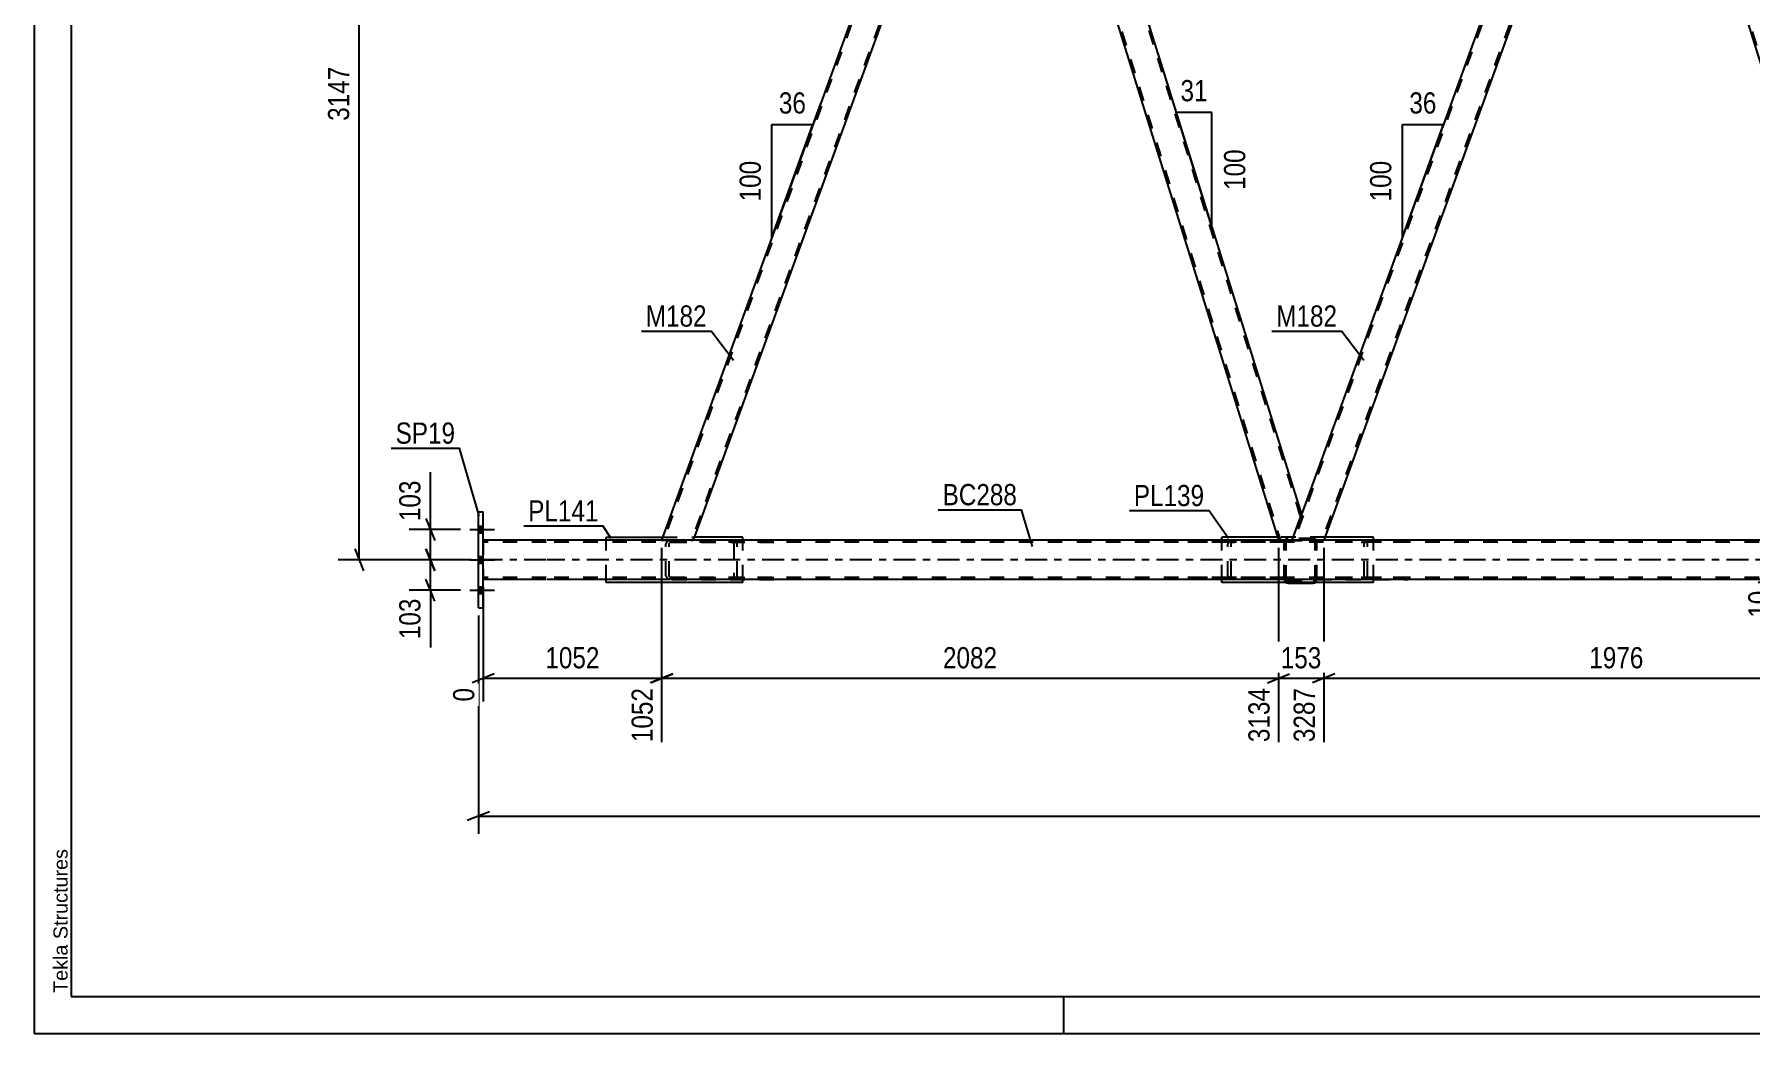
# Model space of a CAD drawing. Header units: millimetres. Extents: x -853 to 336, y -866 to -25.
# Drawn here: x -852.7 to -620.9, y -866.1 to -731.1 of the extents above; entities that cross this region are included whole.
import ezdxf

# ---------------------------------------------------------------- set-up
doc = ezdxf.new("R2010")
doc.units = ezdxf.units.MM
doc.linetypes.add('DXK_LINE_DOT2', pattern=[3.9198, 1.9599, -1.9599])
doc.linetypes.add('DXK_LINE_DOT3', pattern=[5.9187, 2.979, -0.9799, 0.9799, -0.9799])
doc.styles.add('Arial', font='ARIAL.TTF', dxfattribs={"height": 0.2})
doc.styles.add('Arial Narrow', font='ARIALN.TTF', dxfattribs={"height": 0.2})

# ---------------------------------------------------------------- blocks, each defined once
blk = doc.blocks.new('Unknown-570393679-1134')
at = {"color": 5, "linetype": 'Continuous'}
for p, q in [((-852.68, -25.05), (-852.68, -866.05)), ((-847.68, -30.05), (-847.68, -861.05)), ((-847.68, -861.05), (331.32, -861.05)), ((-713.68, -866.05), (-713.68, -861.05)), ((-852.68, -866.05), (336.32, -866.05))]:
    blk.add_line(p, q, dxfattribs=at)
at = {"color": 174, "linetype": 'Continuous', "style": 'Arial'}
blk.add_text('Tekla Structures', height=1.9102, rotation=90, dxfattribs=at).set_placement((-848.18, -860.55))
blk = doc.blocks.new('Part-570393679-8054 - 8043')
at = {"color": 2, "linetype": 'Continuous'}
for p, q in [((-775.45, -799.03), (-767.82, -799.03)), ((-775.45, -799.43), (-775.45, -799.03)), ((-756.99, -799.03), (-763.56, -799.03)), ((-756.99, -799.43), (-756.99, -799.03)), ((-775.45, -805.11), (-775.45, -804.71)), ((-756.99, -805.11), (-775.45, -805.11)), ((-756.99, -805.11), (-756.99, -804.71))]:
    blk.add_line(p, q, dxfattribs=at)
at = {"color": 7, "linetype": 'DXK_LINE_DOT2'}
for p, q in [((-775.45, -804.71), (-775.45, -799.43)), ((-767.82, -799.03), (-763.56, -799.03)), ((-756.99, -804.71), (-756.99, -799.43)), ((-775.45, -804.71), (-775.45, -804.67)), ((-756.99, -804.71), (-756.99, -804.67))]:
    blk.add_line(p, q, dxfattribs=at)
blk = doc.blocks.new('Part-570393679-8127 - 8043')
at = {"color": 7, "linetype": 'DXK_LINE_DOT2'}
for p, q in [((-696.94, -799.43), (-683.9, -799.43)), ((-690.63, -799.43), (-690.97, -799.46)), ((-683.9, -804.71), (-683.9, -799.43)), ((-683.9, -799.67), (-696.94, -799.67)), ((-691.44, -799.72), (-691.51, -799.91)), ((-691.51, -804.23), (-691.51, -799.91)), ((-691.07, -799.91), (-691.04, -799.82)), ((-691.07, -804.23), (-691.07, -799.91)), ((-690.8, -799.69), (-690.63, -799.67)), ((-683.9, -804.47), (-696.94, -804.47)), ((-683.9, -804.71), (-696.94, -804.71)), ((-691.51, -804.23), (-691.44, -804.41)), ((-691.04, -804.32), (-691.07, -804.23)), ((-690.97, -804.67), (-690.63, -804.71)), ((-690.63, -804.47), (-690.8, -804.45))]:
    blk.add_line(p, q, dxfattribs=at)
for centre, radius, start, end in [((-690.83, -800.27), 0.817, 99.5182, 138.0639), ((-690.73, -800.09), 0.409, 99.5182, 138.0639), ((-690.83, -803.86), 0.817, 221.9363, 260.4819), ((-690.73, -804.05), 0.409, 221.9363, 260.4819)]:
    blk.add_arc(centre, radius, start, end, dxfattribs=at)
blk = doc.blocks.new('Part-570393679-8141 - 8043')
at = {"color": 7, "linetype": 'DXK_LINE_DOT2'}
for p, q in [((-683.87, -799.51), (-683.9, -799.69)), ((-683.65, -799.6), (-683.59, -799.52)), ((-683.42, -799.21), (-683.61, -799.25)), ((-683.59, -799.52), (-683.52, -799.47)), ((-683.52, -799.47), (-683.42, -799.45)), ((-679.98, -799.21), (-683.42, -799.21)), ((-683.42, -799.45), (-679.98, -799.45)), ((-679.8, -799.25), (-679.98, -799.21)), ((-679.98, -799.45), (-679.89, -799.47)), ((-679.89, -799.47), (-679.81, -799.52)), ((-679.81, -799.52), (-679.76, -799.6)), ((-679.5, -799.69), (-679.54, -799.51)), ((-683.9, -804.73), (-683.9, -799.69)), ((-683.66, -799.69), (-683.65, -799.6)), ((-683.66, -804.73), (-683.66, -799.69)), ((-679.76, -799.6), (-679.74, -799.69)), ((-679.74, -804.73), (-679.74, -799.69)), ((-679.5, -804.73), (-679.5, -799.69)), ((-683.9, -804.73), (-683.87, -804.92)), ((-683.65, -804.82), (-683.66, -804.73)), ((-683.59, -804.9), (-683.65, -804.82)), ((-683.52, -804.95), (-683.59, -804.9)), ((-683.42, -804.97), (-683.52, -804.95)), ((-683.42, -804.97), (-679.98, -804.97)), ((-679.89, -804.95), (-679.98, -804.97)), ((-679.81, -804.9), (-679.89, -804.95)), ((-679.76, -804.82), (-679.81, -804.9)), ((-679.74, -804.73), (-679.76, -804.82)), ((-679.54, -804.92), (-679.5, -804.73))]:
    blk.add_line(p, q, dxfattribs=at)
at = {"color": 2, "linetype": 'Continuous'}
for p, q in [((-683.61, -805.18), (-683.42, -805.21)), ((-683.42, -805.21), (-679.98, -805.21)), ((-679.98, -805.21), (-679.8, -805.18))]:
    blk.add_line(p, q, dxfattribs=at)
at = {"color": 7, "linetype": 'DXK_LINE_DOT2'}
for centre, start, end in [((-683.42, -799.69), 112.5001, 157.5001), ((-679.98, -799.69), 22.5001, 67.5001), ((-683.42, -804.73), 202.5001, 232.6208), ((-679.98, -804.73), 307.3792, 337.5001)]:
    blk.add_arc(centre, 0.48, start, end, dxfattribs=at)
at = {"color": 2, "linetype": 'Continuous'}
for centre, start, end in [((-683.42, -804.73), 232.6208, 247.5001), ((-679.98, -804.73), 292.5001, 307.3792)]:
    blk.add_arc(centre, 0.48, start, end, dxfattribs=at)
blk = doc.blocks.new('Part-570393679-8148 - 8043')
at = {"color": 2, "linetype": 'Continuous'}
for p, q in [((-723.85, -678.21), (-767.97, -799.43)), ((-723.85, -678.21), (-719.59, -678.21)), ((-721.14, -682.46), (-763.71, -799.43))]:
    blk.add_line(p, q, dxfattribs=at)
at = {"color": 7, "linetype": 'DXK_LINE_DOT2'}
for p, q in [((-723.59, -678.21), (-767.71, -799.43)), ((-719.84, -678.21), (-763.96, -799.43)), ((-723.81, -678.21), (-723.85, -678.21)), ((-719.59, -678.21), (-721.14, -682.46)), ((-767.97, -799.43), (-763.71, -799.43))]:
    blk.add_line(p, q, dxfattribs=at)
blk = doc.blocks.new('Part-570393679-8156 - 8043')
at = {"color": 7, "linetype": 'DXK_LINE_DOT2'}
for p, q in [((-766.52, -799.43), (-766.86, -799.46)), ((-766.52, -799.43), (-752.35, -799.43)), ((-758.33, -799.46), (-758.66, -799.43)), ((-767.33, -799.72), (-767.4, -799.91)), ((-767.4, -804.23), (-767.4, -799.91)), ((-766.96, -799.91), (-766.93, -799.82)), ((-766.96, -804.23), (-766.96, -799.91)), ((-766.69, -799.69), (-766.52, -799.67)), ((-766.52, -799.67), (-752.35, -799.67)), ((-758.66, -799.67), (-758.49, -799.69)), ((-758.26, -799.82), (-758.22, -799.91)), ((-758.22, -799.91), (-758.22, -804.23)), ((-757.79, -799.91), (-757.85, -799.72)), ((-757.79, -804.23), (-757.79, -799.91)), ((-767.4, -804.23), (-767.33, -804.41)), ((-766.93, -804.32), (-766.96, -804.23)), ((-766.86, -804.67), (-766.52, -804.71)), ((-766.52, -804.47), (-766.69, -804.45)), ((-766.52, -804.47), (-752.35, -804.47)), ((-766.52, -804.71), (-752.35, -804.71)), ((-758.49, -804.45), (-758.66, -804.47)), ((-758.66, -804.71), (-758.33, -804.67)), ((-758.22, -804.23), (-758.26, -804.32)), ((-757.85, -804.41), (-757.79, -804.23))]:
    blk.add_line(p, q, dxfattribs=at)
for centre, radius, start, end in [((-766.72, -800.27), 0.817, 99.5182, 138.0639), ((-758.46, -800.27), 0.817, 41.9363, 80.4819), ((-766.62, -800.09), 0.409, 99.5182, 138.0639), ((-758.56, -800.09), 0.409, 41.9363, 80.4819), ((-766.72, -803.86), 0.817, 221.9363, 260.4819), ((-766.62, -804.05), 0.409, 221.9363, 260.4819), ((-758.56, -804.05), 0.409, 279.5182, 318.0639), ((-758.46, -803.86), 0.817, 279.5182, 318.0639)]:
    blk.add_arc(centre, radius, start, end, dxfattribs=at)
blk = doc.blocks.new('Part-570393679-8164 - 8043')
at = {"color": 7, "linetype": 'DXK_LINE_DOT2'}
for p, q in [((-679.5, -804.71), (-679.5, -799.43)), ((-667.22, -799.43), (-679.5, -799.43)), ((-673.19, -799.46), (-673.53, -799.43)), ((-667.22, -799.67), (-679.5, -799.67)), ((-673.53, -799.67), (-673.36, -799.69)), ((-673.12, -799.82), (-673.09, -799.91)), ((-673.09, -804.23), (-673.09, -799.91)), ((-672.65, -799.91), (-672.72, -799.72)), ((-672.65, -804.23), (-672.65, -799.91)), ((-667.22, -804.47), (-679.5, -804.47)), ((-679.5, -804.71), (-667.22, -804.71)), ((-673.36, -804.45), (-673.53, -804.47)), ((-673.53, -804.71), (-673.19, -804.67)), ((-673.09, -804.23), (-673.12, -804.32)), ((-672.72, -804.41), (-672.65, -804.23))]:
    blk.add_line(p, q, dxfattribs=at)
for centre, radius, start, end in [((-673.33, -800.27), 0.817, 41.9363, 80.4819), ((-673.43, -800.09), 0.409, 41.9363, 80.4819), ((-673.43, -804.05), 0.409, 279.5182, 318.0639), ((-673.33, -803.86), 0.817, 279.5182, 318.0639)]:
    blk.add_arc(centre, radius, start, end, dxfattribs=at)
blk = doc.blocks.new('Part-570393679-8172 - 8043')
at = {"color": 7, "linetype": 'DXK_LINE_DOT2'}
for p, q in [((-638.46, -678.21), (-682.58, -799.43)), ((-634.71, -678.21), (-678.83, -799.43)), ((-634.45, -678.21), (-636, -682.46)), ((-681.57, -795.96), (-682.83, -799.43)), ((-678.57, -799.43), (-682.83, -799.43))]:
    blk.add_line(p, q, dxfattribs=at)
at = {"color": 2, "linetype": 'Continuous'}
for p, q in [((-638.71, -678.21), (-681.57, -795.96)), ((-638.71, -678.21), (-634.45, -678.21)), ((-636, -682.46), (-678.57, -799.43))]:
    blk.add_line(p, q, dxfattribs=at)
blk = doc.blocks.new('Part-570393679-8271 - 8043')
at = {"color": 2, "linetype": 'Continuous'}
for p, q in [((-684.8, -799.03), (-692.31, -799.03)), ((-692.31, -799.43), (-692.31, -799.03)), ((-671.85, -799.03), (-678.43, -799.03)), ((-671.85, -799.43), (-671.85, -799.03)), ((-692.31, -805.11), (-692.31, -804.71)), ((-671.85, -805.11), (-692.31, -805.11)), ((-671.85, -805.11), (-671.85, -804.71))]:
    blk.add_line(p, q, dxfattribs=at)
at = {"color": 7, "linetype": 'DXK_LINE_DOT2'}
for p, q in [((-692.31, -804.71), (-692.31, -799.43)), ((-678.43, -799.03), (-684.8, -799.03)), ((-671.85, -804.71), (-671.85, -799.43)), ((-692.31, -804.71), (-692.31, -804.67)), ((-671.85, -804.71), (-671.85, -804.67))]:
    blk.add_line(p, q, dxfattribs=at)
blk = doc.blocks.new('Part-570393679-8653 - 8043')
at = {"color": 2, "linetype": 'Continuous'}
for p, q in [((-783.55, -799.43), (-792.07, -799.43)), ((-106.3, -799.43), (-783.45, -799.43)), ((-783.55, -804.71), (-792.07, -804.71)), ((-106.3, -804.71), (-783.45, -804.71))]:
    blk.add_line(p, q, dxfattribs=at)
at = {"color": 7, "linetype": 'DXK_LINE_DOT2'}
for p, q in [((-792.07, -799.43), (-792.07, -804.71)), ((-783.55, -799.67), (-792.07, -799.67)), ((-106.3, -799.67), (-783.45, -799.67)), ((-783.55, -804.47), (-792.07, -804.47)), ((-106.3, -804.47), (-783.45, -804.47))]:
    blk.add_line(p, q, dxfattribs=at)
at = {"color": 7, "linetype": 'DXK_LINE_DOT3'}
for p, q in [((-783.55, -802.07), (-792.07, -802.07)), ((-106.3, -802.07), (-783.45, -802.07))]:
    blk.add_line(p, q, dxfattribs=at)
blk = doc.blocks.new('Bolt-570393679-8484 - 8043')
at = {"linetype": 'Continuous'}
for points in [[(-792.71, -797.53), (-792.71, -798.41), (-792.07, -798.41), (-792.07, -797.53)], [(-792.71, -797.53), (-792.71, -798.41), (-792.07, -798.41), (-792.07, -797.53)], [(-792.71, -797.53), (-792.71, -798.41), (-792.07, -798.41), (-792.07, -797.53)], [(-792.71, -801.63), (-792.71, -802.51), (-792.07, -802.51), (-792.07, -801.63)], [(-792.71, -801.63), (-792.71, -802.51), (-792.07, -802.51), (-792.07, -801.63)], [(-792.71, -805.73), (-792.71, -806.61), (-792.07, -806.61), (-792.07, -805.73)], [(-792.71, -805.73), (-792.71, -806.61), (-792.07, -806.61), (-792.07, -805.73)], [(-792.71, -805.73), (-792.71, -806.61), (-792.07, -806.61), (-792.07, -805.73)]]:
    blk.add_hatch(color=1, dxfattribs=at).paths.add_polyline_path(points)
at = {"color": 1, "linetype": 'Continuous'}
for p, q in [((-793.87, -797.97), (-790.55, -797.97)), ((-793.87, -797.97), (-790.55, -797.97)), ((-793.87, -797.97), (-790.55, -797.97)), ((-792.71, -797.53), (-792.07, -797.53)), ((-792.71, -797.53), (-792.07, -797.53)), ((-792.71, -797.53), (-792.07, -797.53)), ((-792.71, -798.41), (-792.07, -798.41)), ((-792.71, -798.41), (-792.07, -798.41)), ((-792.71, -798.41), (-792.07, -798.41)), ((-792.71, -801.63), (-792.07, -801.63)), ((-792.71, -801.63), (-792.07, -801.63)), ((-793.87, -802.07), (-790.55, -802.07)), ((-793.87, -802.07), (-790.55, -802.07)), ((-792.71, -802.51), (-792.07, -802.51)), ((-792.71, -802.51), (-792.07, -802.51)), ((-793.87, -806.17), (-790.55, -806.17)), ((-793.87, -806.17), (-790.55, -806.17)), ((-793.87, -806.17), (-790.55, -806.17)), ((-792.71, -805.73), (-792.07, -805.73)), ((-792.71, -805.73), (-792.07, -805.73)), ((-792.71, -805.73), (-792.07, -805.73)), ((-792.71, -806.61), (-792.07, -806.61)), ((-792.71, -806.61), (-792.07, -806.61)), ((-792.71, -806.61), (-792.07, -806.61))]:
    blk.add_line(p, q, dxfattribs=at)
blk = doc.blocks.new('Part-570393679-8360 - 8043')
at = {"color": 2, "linetype": 'Continuous'}
for p, q in [((-634.45, -678.21), (-636, -682.46)), ((-633.14, -678.21), (-634.45, -678.21)), ((-633.14, -678.21), (-596.43, -795.96)), ((-636, -682.46), (-599.54, -799.43)), ((-597.7, -799.43), (-596.43, -795.96))]:
    blk.add_line(p, q, dxfattribs=at)
at = {"color": 7, "linetype": 'DXK_LINE_DOT2'}
for p, q in [((-633.39, -678.21), (-596.57, -796.33)), ((-635.87, -682.09), (-599.29, -799.43)), ((-596.43, -795.96), (-596.7, -796.7)), ((-599.54, -799.43), (-597.7, -799.43))]:
    blk.add_line(p, q, dxfattribs=at)
blk = doc.blocks.new('Part-570393679-8389 - 8043')
at = {"color": 2, "linetype": 'Continuous'}
for p, q in [((-719.59, -678.21), (-721.14, -682.46)), ((-718.27, -678.21), (-719.59, -678.21)), ((-718.27, -678.21), (-681.57, -795.96)), ((-721.14, -682.46), (-684.68, -799.43)), ((-682.83, -799.43), (-681.57, -795.96))]:
    blk.add_line(p, q, dxfattribs=at)
at = {"color": 7, "linetype": 'DXK_LINE_DOT2'}
for p, q in [((-718.52, -678.21), (-681.7, -796.33)), ((-721, -682.09), (-684.42, -799.43)), ((-681.57, -795.96), (-681.84, -796.7)), ((-684.68, -799.43), (-682.83, -799.43))]:
    blk.add_line(p, q, dxfattribs=at)
blk = doc.blocks.new('Part-570393679-8427 - 8043')
at = {"color": 2, "linetype": 'Continuous'}
for p, q in [((-792.71, -808.57), (-792.71, -795.57)), ((-792.71, -795.57), (-792.07, -795.57)), ((-792.07, -808.57), (-792.07, -795.57)), ((-792.71, -808.57), (-792.07, -808.57))]:
    blk.add_line(p, q, dxfattribs=at)
blk = doc.blocks.new('AngleDimension-570393679-28168 - 8043')
at = {"color": 7, "linetype": 'Continuous'}
for p, q in [((-746.5, -740.45), (-747.54, -743.31)), ((-753.08, -743.31), (-747.54, -743.31)), ((-753.08, -758.54), (-747.54, -743.31)), ((-753.08, -758.54), (-753.08, -743.31))]:
    blk.add_line(p, q, dxfattribs=at)
at = {"color": 0}
for points in [[(-747.88, -742.41), (-747.88, -738.21), (-752.74, -738.21), (-752.74, -742.41)], [(-753.98, -747.58), (-758.18, -747.58), (-758.18, -754.27), (-753.98, -754.27)]]:
    blk.add_wipeout(points, dxfattribs=at)
at = {"color": 3, "style": 'Arial Narrow'}
blk.add_text('36', height=2.863, dxfattribs=at).set_placement((-752.14, -741.81))
blk.add_text('100', height=2.863, rotation=90.0002, dxfattribs=at).set_placement((-754.58, -753.67))
blk = doc.blocks.new('StraightDimension-570393679-9457 - 8043')
at = {"color": 7, "linetype": 'Continuous'}
blk.add_line((-698.35, -804.69), (-189.43, -804.69), dxfattribs=at)
blk = doc.blocks.new('StraightDimension-570393679-9733 - 8043')
at = {"color": 7, "linetype": 'Continuous'}
for p, q in [((-799.79, -800.57), (-798.59, -803.57)), ((-793.71, -802.07), (-802.04, -802.07)), ((-799.19, -806.17), (-799.19, -802.07)), ((-795.11, -806.17), (-802.04, -806.17)), ((-798.59, -807.67), (-799.79, -804.67))]:
    blk.add_line(p, q, dxfattribs=at)
at = {"color": 0}
blk.add_wipeout([(-799.94, -806.69), (-804.14, -806.69), (-804.14, -813.38), (-799.94, -813.38)], dxfattribs=at)
at = {"color": 7, "linetype": 'Continuous'}
blk.add_line((-799.19, -806.17), (-799.19, -813.9), dxfattribs=at)
blk.add_line((-799.19, -806.17), (-799.19, -813.9), dxfattribs=at)
at = {"color": 3, "style": 'Arial Narrow'}
blk.add_text('103', height=2.863, rotation=90.0002, dxfattribs=at).set_placement((-800.54, -812.78))
blk = doc.blocks.new('StraightDimension-570393679-26447 - 8043')
at = {"color": 7, "linetype": 'Continuous'}
for p, q in [((-767.97, -800.43), (-767.97, -826.68)), ((-684.68, -800.43), (-684.68, -826.68)), ((-766.47, -817.47), (-769.47, -818.67)), ((-767.97, -818.07), (-684.68, -818.07)), ((-686.18, -818.67), (-683.18, -817.47))]:
    blk.add_line(p, q, dxfattribs=at)
at = {"color": 0}
blk.add_wipeout([(-722.06, -817.32), (-722.06, -813.12), (-730.58, -813.12), (-730.58, -817.32)], dxfattribs=at)
at = {"color": 0, "linetype": 'Continuous'}
blk.add_wipeout([(-685.28, -818.77), (-689.48, -818.77), (-689.48, -827.28), (-685.28, -827.28)], dxfattribs=at)
at = {"color": 3, "style": 'Arial Narrow'}
blk.add_text('2082', height=2.863, dxfattribs=at).set_placement((-729.98, -816.72))
at = {"color": 3, "linetype": 'Continuous', "style": 'Arial Narrow'}
blk.add_text('3134', height=2.863, rotation=90.0002, dxfattribs=at).set_placement((-685.88, -826.68))
blk = doc.blocks.new('StraightDimension-570393679-8689 - 8043')
at = {"color": 7, "linetype": 'Continuous'}
for p, q in [((-617.64, -803.21), (-616.44, -806.21)), ((-616.44, -806.61), (-617.64, -803.61)), ((-608.17, -804.71), (-619.89, -804.71)), ((-608.17, -805.11), (-619.89, -805.11)), ((-617.04, -805.11), (-617.04, -804.71))]:
    blk.add_line(p, q, dxfattribs=at)
at = {"color": 0}
blk.add_wipeout([(-617.79, -805.63), (-621.99, -805.63), (-621.99, -810.49), (-617.79, -810.49)], dxfattribs=at)
at = {"color": 7, "linetype": 'Continuous'}
blk.add_line((-617.04, -805.11), (-617.04, -811.01), dxfattribs=at)
at = {"color": 3, "style": 'Arial Narrow'}
blk.add_text('10', height=2.863, rotation=90.0002, dxfattribs=at).set_placement((-618.39, -809.89))
at = {"color": 0, "linetype": 'Continuous'}
blk.add_wipeout([(-611.94, -804.26), (-616.14, -804.26), (-616.14, -811.85), (-611.94, -811.85)], dxfattribs=at)
at = {"color": 7, "linetype": 'Continuous'}
blk.add_line((-617.04, -805.11), (-617.04, -811.01), dxfattribs=at)
at = {"color": 3, "linetype": 'Continuous', "style": 'Arial Narrow'}
blk.add_text('TYP', height=2.863, rotation=90.0002, dxfattribs=at).set_placement((-612.54, -811.25))
blk = doc.blocks.new('StraightDimension-570393679-8710 - 8043')
at = {"color": 7, "linetype": 'Continuous'}
for p, q in [((-792.71, -809.57), (-792.71, -839.08)), ((-791.21, -836.08), (-794.21, -837.28)), ((-792.71, -836.68), (-67.63, -836.68))]:
    blk.add_line(p, q, dxfattribs=at)
blk = doc.blocks.new('StraightDimension-570393679-9024 - 8043')
at = {"color": 7, "linetype": 'Continuous'}
for p, q in [((-758.44, -676.21), (-811.66, -676.21)), ((-808.21, -677.71), (-809.41, -674.71)), ((-808.81, -802.07), (-808.81, -676.21)), ((-809.41, -800.57), (-808.21, -803.57)), ((-793.71, -802.07), (-811.66, -802.07))]:
    blk.add_line(p, q, dxfattribs=at)
at = {"color": 0}
blk.add_wipeout([(-809.56, -734.88), (-813.76, -734.88), (-813.76, -743.39), (-809.56, -743.39)], dxfattribs=at)
at = {"color": 3, "style": 'Arial Narrow'}
blk.add_text('3147', height=2.863, rotation=90.0002, dxfattribs=at).set_placement((-810.16, -742.79))
blk = doc.blocks.new('StraightDimension-570393679-26445 - 8043')
at = {"color": 7, "linetype": 'Continuous'}
for p, q in [((-678.57, -800.43), (-678.57, -826.68)), ((-599.54, -800.43), (-599.54, -826.68)), ((-677.07, -817.47), (-680.07, -818.67)), ((-678.57, -818.07), (-599.54, -818.07)), ((-601.04, -818.67), (-598.04, -817.47))]:
    blk.add_line(p, q, dxfattribs=at)
at = {"color": 0}
blk.add_wipeout([(-634.8, -817.32), (-634.8, -813.12), (-643.31, -813.12), (-643.31, -817.32)], dxfattribs=at)
at = {"color": 0, "linetype": 'Continuous'}
blk.add_wipeout([(-600.14, -818.77), (-604.34, -818.77), (-604.34, -827.28), (-600.14, -827.28)], dxfattribs=at)
at = {"color": 3, "style": 'Arial Narrow'}
blk.add_text('1976', height=2.863, dxfattribs=at).set_placement((-642.71, -816.72))
at = {"color": 3, "linetype": 'Continuous', "style": 'Arial Narrow'}
blk.add_text('5262', height=2.863, rotation=90.0002, dxfattribs=at).set_placement((-600.74, -826.68))
blk = doc.blocks.new('StraightDimension-570393679-9726 - 8043')
at = {"color": 7, "linetype": 'Continuous'}
for p, q in [((-799.79, -796.47), (-798.59, -799.47)), ((-795.11, -797.97), (-802.04, -797.97)), ((-799.19, -802.07), (-799.19, -797.97)), ((-798.59, -803.57), (-799.79, -800.57)), ((-793.71, -802.07), (-802.04, -802.07))]:
    blk.add_line(p, q, dxfattribs=at)
at = {"color": 0}
blk.add_wipeout([(-799.94, -790.76), (-804.14, -790.76), (-804.14, -797.44), (-799.94, -797.44)], dxfattribs=at)
at = {"color": 7, "linetype": 'Continuous'}
blk.add_line((-799.19, -797.97), (-799.19, -790.23), dxfattribs=at)
blk.add_line((-799.19, -797.97), (-799.19, -790.23), dxfattribs=at)
at = {"color": 3, "style": 'Arial Narrow'}
blk.add_text('103', height=2.863, rotation=90.0002, dxfattribs=at).set_placement((-800.54, -796.84))
blk = doc.blocks.new('StraightDimension-570393679-26446 - 8043')
at = {"color": 7, "linetype": 'Continuous'}
for p, q in [((-684.68, -800.43), (-684.68, -826.68)), ((-678.57, -800.43), (-678.57, -826.68)), ((-686.18, -818.67), (-683.18, -817.47)), ((-684.68, -818.07), (-678.57, -818.07)), ((-677.07, -817.47), (-680.07, -818.67))]:
    blk.add_line(p, q, dxfattribs=at)
at = {"color": 0}
blk.add_wipeout([(-678.28, -817.32), (-678.28, -813.12), (-684.97, -813.12), (-684.97, -817.32)], dxfattribs=at)
at = {"color": 0, "linetype": 'Continuous'}
blk.add_wipeout([(-679.17, -818.77), (-683.37, -818.77), (-683.37, -827.28), (-679.17, -827.28)], dxfattribs=at)
at = {"color": 3, "style": 'Arial Narrow'}
blk.add_text('153', height=2.863, dxfattribs=at).set_placement((-684.37, -816.72))
at = {"color": 3, "linetype": 'Continuous', "style": 'Arial Narrow'}
blk.add_text('3287', height=2.863, rotation=90.0002, dxfattribs=at).set_placement((-679.77, -826.68))
blk = doc.blocks.new('StraightDimension-570393679-26448 - 8043')
at = {"color": 7, "linetype": 'Continuous'}
for p, q in [((-767.97, -800.43), (-767.97, -826.68)), ((-792.07, -805.71), (-792.07, -821.2)), ((-790.57, -817.47), (-793.57, -818.67)), ((-792.07, -818.07), (-767.97, -818.07)), ((-769.47, -818.67), (-766.47, -817.47))]:
    blk.add_line(p, q, dxfattribs=at)
at = {"color": 0}
blk.add_wipeout([(-775.76, -817.32), (-775.76, -813.12), (-784.27, -813.12), (-784.27, -817.32)], dxfattribs=at)
at = {"color": 0, "linetype": 'Continuous'}
for points in [[(-792.67, -818.77), (-796.87, -818.77), (-796.87, -821.8), (-792.67, -821.8)], [(-768.57, -818.77), (-772.77, -818.77), (-772.77, -827.28), (-768.57, -827.28)]]:
    blk.add_wipeout(points, dxfattribs=at)
at = {"color": 3, "style": 'Arial Narrow'}
blk.add_text('1052', height=2.863, dxfattribs=at).set_placement((-783.67, -816.72))
at = {"color": 3, "linetype": 'Continuous', "style": 'Arial Narrow'}
for s, height, p in [('0', 2.86, (-793.27, -821.2)), ('1052', 2.863, (-769.17, -826.68))]:
    blk.add_text(s, height=height, rotation=90.0002, dxfattribs=at).set_placement(p)
blk = doc.blocks.new('AngleDimension-570393679-28183 - 8043')
at = {"color": 7, "linetype": 'Continuous'}
for p, q in [((-700.97, -733.71), (-698.5, -741.65)), ((-693.67, -741.65), (-698.5, -741.65)), ((-693.67, -757.12), (-698.5, -741.65)), ((-693.67, -757.12), (-693.67, -741.65))]:
    blk.add_line(p, q, dxfattribs=at)
at = {"color": 0}
for points in [[(-693.66, -740.75), (-693.66, -736.55), (-698.51, -736.55), (-698.51, -740.75)], [(-688.57, -746.04), (-692.77, -746.04), (-692.77, -752.72), (-688.57, -752.72)]]:
    blk.add_wipeout(points, dxfattribs=at)
at = {"color": 3, "style": 'Arial Narrow'}
blk.add_text('31', height=2.863, dxfattribs=at).set_placement((-697.91, -740.15))
blk.add_text('100', height=2.863, rotation=90.0002, dxfattribs=at).set_placement((-689.17, -752.12))
blk = doc.blocks.new('AngleDimension-570393679-28196 - 8043')
at = {"color": 7, "linetype": 'Continuous'}
for p, q in [((-661.37, -740.45), (-662.41, -743.31)), ((-667.95, -743.31), (-662.41, -743.31)), ((-667.95, -758.54), (-662.41, -743.31)), ((-667.95, -758.54), (-667.95, -743.31))]:
    blk.add_line(p, q, dxfattribs=at)
at = {"color": 0}
for points in [[(-662.75, -742.41), (-662.75, -738.21), (-667.61, -738.21), (-667.61, -742.41)], [(-668.85, -747.58), (-673.05, -747.58), (-673.05, -754.27), (-668.85, -754.27)]]:
    blk.add_wipeout(points, dxfattribs=at)
at = {"color": 3, "style": 'Arial Narrow'}
blk.add_text('36', height=2.863, dxfattribs=at).set_placement((-667.01, -741.81))
blk.add_text('100', height=2.863, rotation=90.0002, dxfattribs=at).set_placement((-669.45, -753.67))
blk = doc.blocks.new('Mark-570393679-8050 - 8043')
at = {"color": 0}
blk.add_wipeout([(-776.49, -796.89), (-776.49, -793.89), (-785.99, -793.89), (-785.99, -796.89)], dxfattribs=at)
blk.add_wipeout([(-776.49, -796.89), (-776.49, -793.89), (-785.99, -793.89), (-785.99, -796.89)], dxfattribs=at)
at = {"color": 30, "linetype": 'Continuous'}
for p in [(-786.59, -797.49), (-774.79, -799.19)]:
    blk.add_line(p, (-775.89, -797.49), dxfattribs=at)
at = {"color": 3, "style": 'Arial Narrow'}
blk.add_text('PL141', height=2.863, dxfattribs=at).set_placement((-785.99, -796.89))
blk = doc.blocks.new('Mark-570393679-8144 - 8043')
at = {"color": 0}
blk.add_wipeout([(-761.89, -770.58), (-761.89, -767.58), (-770.11, -767.58), (-770.11, -770.58)], dxfattribs=at)
blk.add_wipeout([(-761.89, -770.58), (-761.89, -767.58), (-770.11, -767.58), (-770.11, -770.58)], dxfattribs=at)
at = {"color": 30, "linetype": 'Continuous'}
for p in [(-770.71, -771.18), (-758.28, -775.17)]:
    blk.add_line(p, (-761.29, -771.18), dxfattribs=at)
at = {"color": 3, "style": 'Arial Narrow'}
blk.add_text('M182', height=2.863, dxfattribs=at).set_placement((-770.11, -770.58))
blk = doc.blocks.new('Mark-570393679-8168 - 8043')
at = {"color": 0}
blk.add_wipeout([(-676.75, -770.58), (-676.75, -767.58), (-684.98, -767.58), (-684.98, -770.58)], dxfattribs=at)
blk.add_wipeout([(-676.75, -770.58), (-676.75, -767.58), (-684.98, -767.58), (-684.98, -770.58)], dxfattribs=at)
at = {"color": 30, "linetype": 'Continuous'}
for p in [(-685.58, -771.18), (-673.14, -775.17)]:
    blk.add_line(p, (-676.15, -771.18), dxfattribs=at)
at = {"color": 3, "style": 'Arial Narrow'}
blk.add_text('M182', height=2.863, dxfattribs=at).set_placement((-684.98, -770.58))
blk = doc.blocks.new('Mark-570393679-8267 - 8043')
at = {"color": 0}
blk.add_wipeout([(-694.7, -794.82), (-694.7, -791.82), (-704.21, -791.82), (-704.21, -794.82)], dxfattribs=at)
blk.add_wipeout([(-694.7, -794.82), (-694.7, -791.82), (-704.21, -791.82), (-704.21, -794.82)], dxfattribs=at)
at = {"color": 30, "linetype": 'Continuous'}
for p in [(-704.81, -795.42), (-691.42, -799.19)]:
    blk.add_line(p, (-694.1, -795.42), dxfattribs=at)
at = {"color": 3, "style": 'Arial Narrow'}
blk.add_text('PL139', height=2.863, dxfattribs=at).set_placement((-704.21, -794.82))
blk = doc.blocks.new('Mark-570393679-8423 - 8043')
at = {"color": 0}
blk.add_wipeout([(-795.85, -786.39), (-795.85, -783.39), (-803.89, -783.39), (-803.89, -786.39)], dxfattribs=at)
blk.add_wipeout([(-795.85, -786.39), (-795.85, -783.39), (-803.89, -783.39), (-803.89, -786.39)], dxfattribs=at)
at = {"color": 30, "linetype": 'Continuous'}
for p in [(-804.49, -786.99), (-792.62, -796.15)]:
    blk.add_line(p, (-795.25, -786.99), dxfattribs=at)
at = {"color": 3, "style": 'Arial Narrow'}
blk.add_text('SP19', height=2.863, dxfattribs=at).set_placement((-803.89, -786.39))
blk = doc.blocks.new('Mark-570393679-8649 - 8043')
at = {"color": 0}
blk.add_wipeout([(-719.99, -794.7), (-719.99, -791.7), (-730.03, -791.7), (-730.03, -794.7)], dxfattribs=at)
blk.add_wipeout([(-719.99, -794.7), (-719.99, -791.7), (-730.03, -791.7), (-730.03, -794.7)], dxfattribs=at)
at = {"color": 30, "linetype": 'Continuous'}
for p in [(-730.63, -795.3), (-717.9, -800.26)]:
    blk.add_line(p, (-719.39, -795.3), dxfattribs=at)
at = {"color": 3, "style": 'Arial Narrow'}
blk.add_text('BC288', height=2.863, dxfattribs=at).set_placement((-730.03, -794.7))

msp = doc.modelspace()

# ---------------------------------------------------------------- block references
for name in ['Unknown-570393679-1134', 'Part-570393679-8148 - 8043', 'Part-570393679-8389 - 8043', 'Part-570393679-8172 - 8043', 'Part-570393679-8360 - 8043', 'Part-570393679-8427 - 8043', 'Bolt-570393679-8484 - 8043', 'Part-570393679-8653 - 8043', 'Part-570393679-8054 - 8043', 'Part-570393679-8156 - 8043', 'Part-570393679-8127 - 8043', 'Part-570393679-8271 - 8043', 'Part-570393679-8141 - 8043', 'Part-570393679-8164 - 8043']:
    msp.add_blockref(name, (0, 0))

# ---------------------------------------------------------------- next in the draw order: block references
for name in ['AngleDimension-570393679-28168 - 8043', 'StraightDimension-570393679-9733 - 8043', 'StraightDimension-570393679-9457 - 8043']:
    msp.add_blockref(name, (0, 0))

# ---------------------------------------------------------------- next in the draw order: block references
for name in ['StraightDimension-570393679-26447 - 8043', 'StraightDimension-570393679-8689 - 8043']:
    msp.add_blockref(name, (0, 0))

# ---------------------------------------------------------------- next in the draw order: block references
msp.add_blockref('StraightDimension-570393679-8710 - 8043', (0, 0))

# ---------------------------------------------------------------- next in the draw order: block references
for name in ['StraightDimension-570393679-9024 - 8043', 'AngleDimension-570393679-28183 - 8043', 'AngleDimension-570393679-28196 - 8043', 'Mark-570393679-8168 - 8043', 'Mark-570393679-8649 - 8043', 'Mark-570393679-8267 - 8043', 'StraightDimension-570393679-26445 - 8043']:
    msp.add_blockref(name, (0, 0))

# ---------------------------------------------------------------- next in the draw order: block references
for name in ['Mark-570393679-8144 - 8043', 'StraightDimension-570393679-9726 - 8043', 'Mark-570393679-8050 - 8043', 'StraightDimension-570393679-26446 - 8043']:
    msp.add_blockref(name, (0, 0))

# ---------------------------------------------------------------- next in the draw order: block references
for name in ['Mark-570393679-8423 - 8043', 'StraightDimension-570393679-26448 - 8043']:
    msp.add_blockref(name, (0, 0))

doc.saveas('drawing.dxf')
